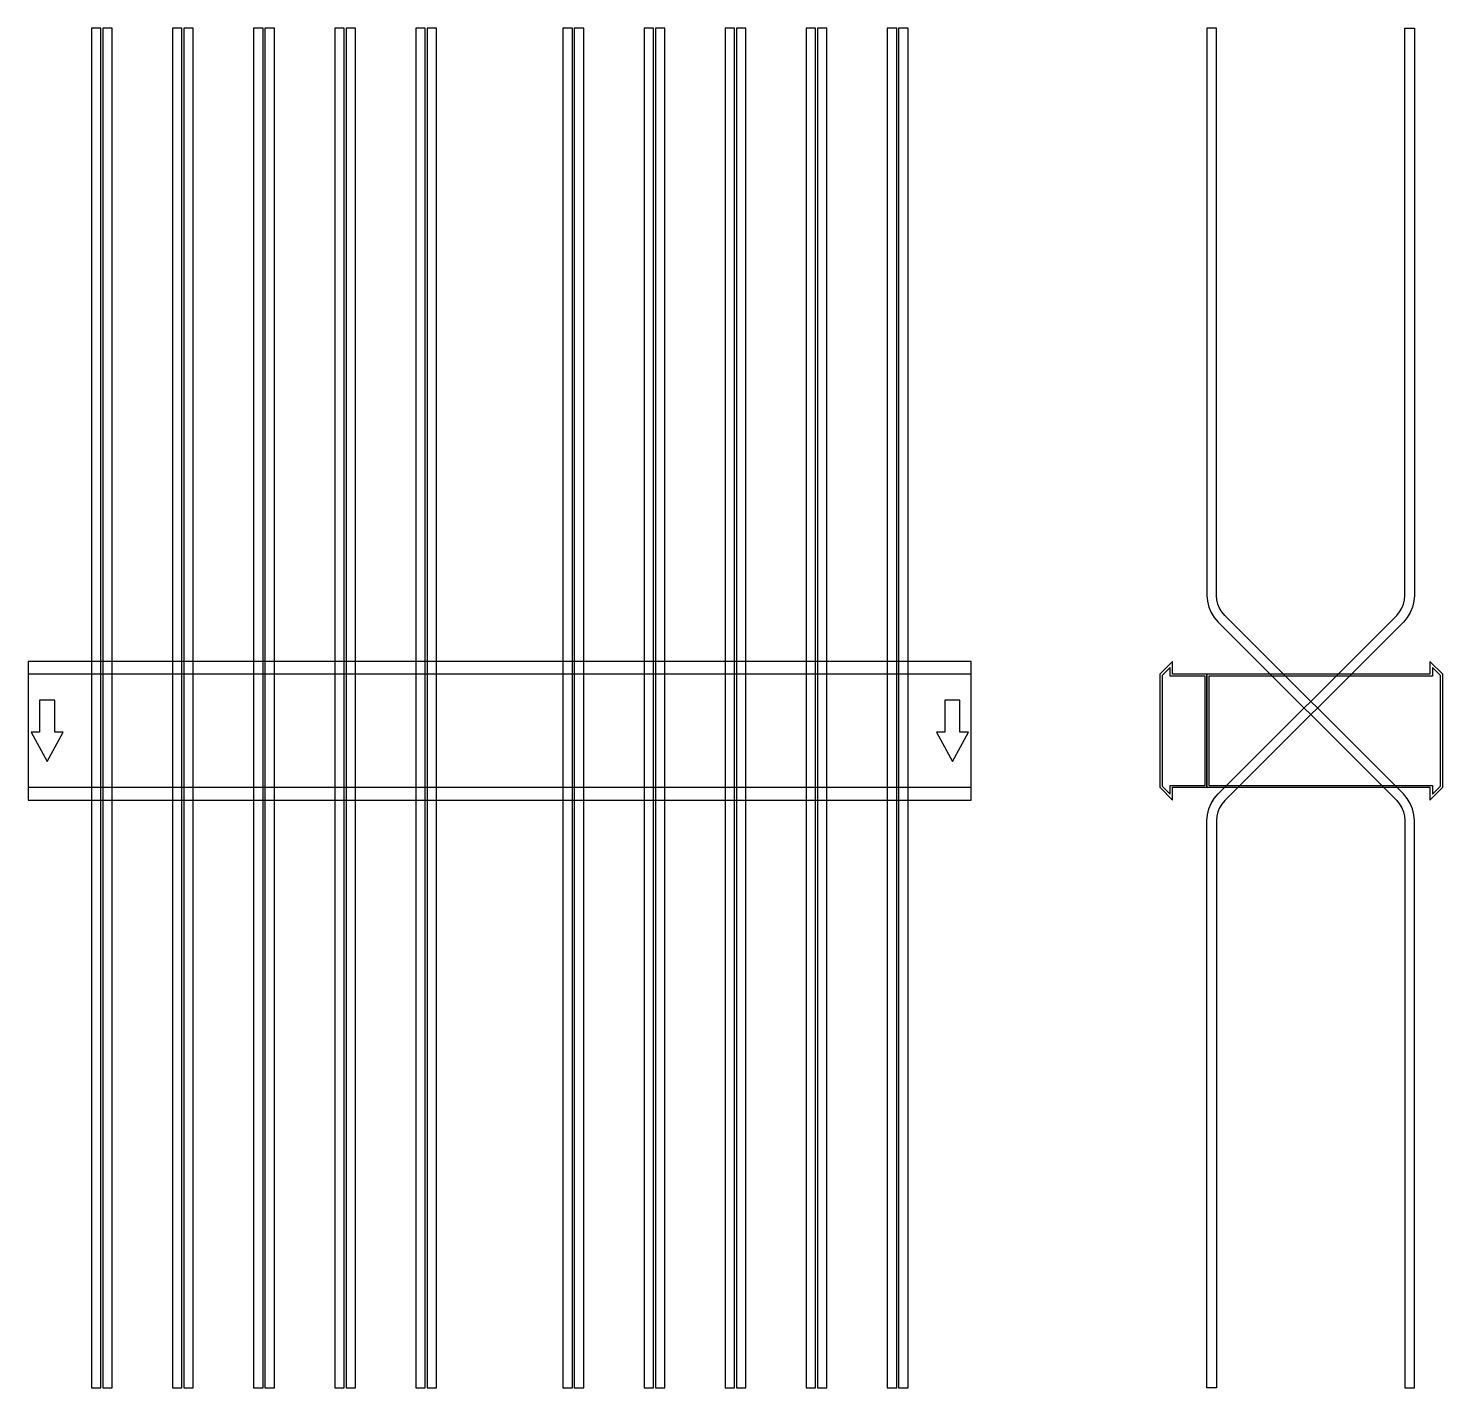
# Model space of a CAD drawing. Extents: x 0 to 1500, y -697 to 745.
import ezdxf

# ---------------------------------------------------------------- set-up
doc = ezdxf.new("R2010")
doc.units = 0
doc.layers.add('Halfen', color=7, linetype='CONTINUOUS')

msp = doc.modelspace()

# ---------------------------------------------------------------- linework, layer by layer
at = {"layer": 'Halfen', "color": 7}
for points in [[(77, -696.961), (77, 745.246), (67, 745.246), (67, -696.961)], [(89, -696.961), (89, 745.246), (79, 745.246), (79, -696.961)], [(163, -696.961), (163, 745.246), (153, 745.246), (153, -696.961)], [(175, -696.961), (175, 745.246), (165, 745.246), (165, -696.961)], [(249, -696.961), (249, 745.246), (239, 745.246), (239, -696.961)], [(261, -696.961), (261, 745.246), (251, 745.246), (251, -696.961)], [(335, -696.961), (335, 745.246), (325, 745.246), (325, -696.961)], [(347, -696.961), (347, 745.246), (337, 745.246), (337, -696.961)], [(421, -696.961), (421, 745.246), (411, 745.246), (411, -696.961)], [(433, -696.961), (433, 745.246), (423, 745.246), (423, -696.961)], [(577, -696.961), (577, 745.246), (567, 745.246), (567, -696.961)], [(589, -696.961), (589, 745.246), (579, 745.246), (579, -696.961)], [(663, -696.961), (663, 745.246), (653, 745.246), (653, -696.961)], [(675, -696.961), (675, 745.246), (665, 745.246), (665, -696.961)], [(749, -696.961), (749, 745.246), (739, 745.246), (739, -696.961)], [(761, -696.961), (761, 745.246), (751, 745.246), (751, -696.961)], [(835, -696.961), (835, 745.246), (825, 745.246), (825, -696.961)], [(847, -696.961), (847, 745.246), (837, 745.246), (837, -696.961)], [(921, -696.961), (921, 745.246), (911, 745.246), (911, -696.961)], [(933, -696.961), (933, 745.246), (923, 745.246), (923, -696.961)], [(1470, -696.961), (1470, -95.355), (1469.508, -89.098), (1468.042, -82.995), (1465.64, -77.196), (1462.361, -71.844), (1458.284, -67.071), (1268.787, 122.426), (1265.729, 126.006), (1263.27, 130.02), (1261.468, 134.369), (1260.369, 138.947), (1260, 143.64), (1260, 206.246), (1260, 745.246), (1250, 745.246), (1250, 206.246), (1250, 143.64), (1250.492, 137.382), (1251.958, 131.279), (1254.36, 125.48), (1257.639, 120.128), (1261.716, 115.355), (1451.213, -74.142), (1454.271, -77.722), (1456.73, -81.736), (1458.532, -86.085), (1459.631, -90.662), (1460, -95.355), (1460, -696.961)], [(1250, -696.961), (1250, -95.355), (1250.492, -89.098), (1251.958, -82.995), (1254.36, -77.196), (1257.639, -71.844), (1261.716, -67.071), (1451.213, 122.426), (1454.271, 126.006), (1456.73, 130.02), (1458.532, 134.369), (1459.631, 138.947), (1460, 143.64), (1460, 206.246), (1460, 745.246), (1470, 745.246), (1470, 206.246), (1470, 143.64), (1469.508, 137.382), (1468.042, 131.279), (1465.64, 125.48), (1462.361, 120.128), (1458.284, 115.355), (1268.787, -74.142), (1265.729, -77.722), (1263.27, -81.736), (1261.468, -86.085), (1260.369, -90.662), (1260, -95.355), (1260, -696.961)], [(0, -73.5), (1000, -73.5), (1000, 73.5), (0, 73.5)], [(0, -60), (1000, -60), (1000, 60), (0, 60)], [(1250, -60), (1250, 60), (1213.5, 60), (1213.5, 73.5), (1200, 60), (1200, -60), (1213.5, -73.5), (1213.5, -60)], [(1248, -58), (1248, 58), (1211, 58), (1211, 67.25), (1202.5, 58.75), (1202.5, -58.75), (1211, -67.25), (1211, -58)], [(1500, -60), (1500, 60), (1486.5, 73.5), (1486.5, 60), (1250, 60), (1250, -60), (1486.5, -60), (1486.5, -73.5)], [(1497.5, -58.75), (1497.5, 58.75), (1489, 67.25), (1489, 58), (1252, 58), (1252, -58), (1489, -58), (1489, -67.25)], [(20, -32.5), (37, -1.5), (28, -1.5), (28, 32.5), (12, 32.5), (12, -1.5), (3, -1.5)], [(980, -32.5), (997, -1.5), (988, -1.5), (988, 32.5), (972, 32.5), (972, -1.5), (963, -1.5)]]:
    msp.add_lwpolyline(points, close=True, dxfattribs=at)

doc.saveas('drawing.dxf')
